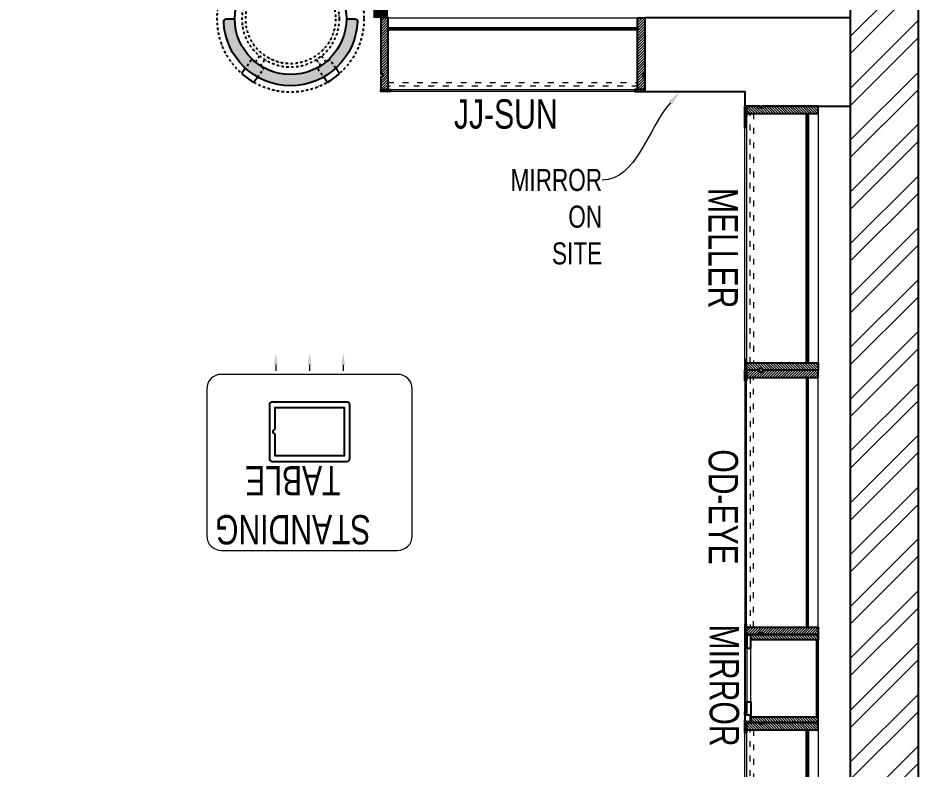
# Model space of a CAD drawing. Header units: feet. Extents: x 9275333 to 9283548, y -6870267 to -6855314.
# Drawn here: x 9280483 to 9283548, y -6862962 to -6860404 of the extents above; entities that cross this region are included whole.
import ezdxf
from ezdxf import colors
from ezdxf.entities.mleader import LeaderData, LeaderLine
from ezdxf.math import Vec2, Vec3

# ---------------------------------------------------------------- set-up
doc = ezdxf.new("R2010")
doc.units = ezdxf.units.FT
doc.header["$LTSCALE"] = 33
doc.header["$MEASUREMENT"] = 0
doc.linetypes.add('ACAD_ISO03W100', pattern=[30, 12, -18])
doc.linetypes.add('DASHDOT2', pattern=[0.5, 0.25, -0.125, 0, -0.125])
doc.layers.add('A-WALL', color=1, linetype='Continuous')
for name, color, linetype, lineweight in [('HATCH', 9, 'Continuous', 9), ('LENS-DIM', 252, 'Continuous', 5), ('LENS-PARTITION', 21, 'Continuous', 25), ('LENS-TEXT', 31, 'Continuous', 5), ('LENS_TEXT', 31, 'Continuous', 5), ('LK-FF&E FLOOR', 1, 'Continuous', 9), ('LK-FF&E WALL', 1, 'Continuous', 9), ('LK-TILES FINISH', 251, 'Continuous', 5), ('LN-ELEVATION-1', 81, 'Continuous', 25), ('LN-ELEVATION-2', 103, 'Continuous', 20), ('LN-ELEVATION-3', 125, 'Continuous', 18), ('LN-ELEVATION-4', 145, 'Continuous', 13), ('LN-HATCH', 251, 'Continuous', 0), ('PLANO-TXT', 252, 'Continuous', 5)]:
    doc.layers.add(name, color=color, linetype=linetype, lineweight=lineweight)
doc.styles.add('LK TXT', font='GILC____.TTF', dxfattribs={"height": 100})
doc.styles.get("Standard").update_dxf_attribs({"font": 'GILC____.TTF'})
pattern_1 = [(45, (4208834.246730669, 1706614.740126447), (-4.490128060534575, 4.490128060534575), [])]
pattern_2 = [(45, (4209134.246730668, 1706614.740126447), (-4.490128060534575, 4.490128060534575), [])]

# ---------------------------------------------------------------- blocks, each defined once
blk = doc.blocks.new('A$C86e1028f')
at = {"layer": 'LN-HATCH'}
h = blk.add_hatch(dxfattribs=at)
h.set_pattern_fill('ANSI32', color=256, scale=333, angle=180)
h.set_pattern_definition([(225, (-9479272.322276482, 5277809.23371335), (88.29995930067012, -88.29995930067015), []), (225, (-9479331.188915918, 5277809.23371335), (88.29995930067012, -88.29995930067015), [])])
h.paths.add_polyline_path([(3736.078698504716, -3631.771643199958), (3736.078698504716, -211.7716431999579), (3506.078698504717, -211.7716431999579), (3506.078698504717, -3631.771643199958)])
h.paths.add_polyline_path([(3736.078698504716, 433.2283568000421), (3736.078698504716, 3943.228356800042), (3506.078698504717, 3943.228356800042), (3506.078698504717, 433.2283568000421)])
h.paths.add_polyline_path([(3736.078698504716, 4598.228356800041), (3736.078698504716, 7028.228356800042), (3506.078698504717, 7028.228356800042), (3506.078698504717, 4598.228356800041)])
h.paths.add_polyline_path([(3736.078698504716, -4911.771643199958), (3736.078698504716, -4311.771643199958), (3396.078698504716, -4311.771643199958), (3396.078698504716, -4911.771643199958)])
at = {"layer": 'A-WALL'}
for points in [[(3396.078698504716, -4141.771643199958), (3396.078698504716, -3631.771643199958), (3506.078698504717, -3631.771643199958), (3506.078698504717, -211.7716431999579), (3421.078698504717, -211.7716431999579), (3421.078698504717, 433.2283568000421), (3506.078698504717, 433.2283568000421), (3506.078698504717, 3943.228356800042), (3431.078698504717, 3943.228356800042), (3431.078698504717, 4598.228356800041), (3506.078698504717, 4598.228356800041), (3506.078698504717, 7028.228356800042)], [(3736.078698504716, 7028.228356800042), (3736.078698504716, -4911.771643199958)]]:
    blk.add_lwpolyline(points, dxfattribs=at)
blk = doc.blocks.new('MIRROR')
at = {"layer": 'LN-HATCH', "ltscale": 0.5}
h = blk.add_hatch(dxfattribs=at)
h.set_pattern_fill('ANSI31', color=256, scale=2)
h.set_pattern_definition([(45, (4060433.741624544, 1708720.786904081), (-4.490128060534575, 4.490128060534575), [])])
h.paths.add_polyline_path([(212.944788963403, 101.3407590774622), (230.944788963403, 101.3407590774622), (230.944788963403, -127.6592409225377), (212.944788963403, -127.6592409225377)])
h.paths.add_polyline_path([(230.944788963403, 95.34075907746227), (494.9447889634027, 95.34075907746227), (494.9447889634027, 101.3407590774622), (230.944788963403, 101.3407590774622)])
h.paths.add_polyline_path([(512.9447889634027, 101.3407590774622), (494.9447889634027, 101.3407590774622), (494.9447889634027, -127.6592409225377), (512.9447889634027, -127.6592409225377)])
at = {"layer": 'Defpoints'}
blk.add_lwpolyline([(512.9447889634027, 101.3407590774622), (212.944788963403, 101.3407590774622), (212.944788963403, -148.6592409225377), (512.9447889634027, -148.6592409225377)], close=True, dxfattribs=at)
at = {"layer": 'LN-ELEVATION-1'}
for points in [[(212.944788963403, 101.3407590774622), (230.944788963403, 101.3407590774622), (230.944788963403, -127.6592409225377), (212.944788963403, -127.6592409225377)], [(230.944788963403, 95.34075907746227), (494.9447889634027, 95.34075907746227), (494.9447889634027, 101.3407590774622), (230.944788963403, 101.3407590774622)], [(512.9447889634027, 101.3407590774622), (494.9447889634027, 101.3407590774622), (494.9447889634027, -127.6592409225377), (512.9447889634027, -127.6592409225377)], [(259.944788963403, -141.6592409225377), (259.944788963403, -127.6592409225377), (214.944788963403, -127.6592409225377), (214.944788963403, -148.6592409225377), (223.944788963403, -148.6592409225377), (223.944788963403, -147.1592409225377), (216.444788963403, -147.1592409225377), (216.444788963403, -141.6592409225377)], [(442.944788963403, -141.6592409225377), (442.944788963403, -127.6592409225377), (487.9447889634028, -127.6592409225377), (487.9447889634028, -148.6592409225377), (478.9447889634026, -148.6592409225377), (478.9447889634026, -147.1592409225377), (486.4447889634027, -147.1592409225377), (486.4447889634027, -141.6592409225377)], [(504.944788963403, -148.6592409225377), (504.944788963403, -147.1592409225377), (509.444788963403, -147.1592409225377), (509.444788963403, -129.1592409225377), (487.9447889634028, -129.1592409225377), (487.9447889634028, -127.6592409225377), (510.9447889634028, -127.6592409225377), (510.9447889634028, -148.6592409225377)]]:
    blk.add_lwpolyline(points, close=True, dxfattribs=at)
at = {"layer": 'LN-ELEVATION-2', "color": 4, "lineweight": 0}
blk.add_lwpolyline([(216.444788963403, -141.6592409225377), (486.4447889634027, -141.6592409225377), (486.4447889634027, -147.1592409225377), (216.444788963403, -147.1592409225377)], close=True, dxfattribs=at)
at = {"layer": 'LN-ELEVATION-2'}
blk.add_lwpolyline([(259.944788963403, -141.6592409225377), (442.944788963403, -141.6592409225377), (442.944788963403, -127.6592409225377), (259.944788963403, -127.6592409225377)], close=True, dxfattribs=at)
at = {"layer": 'LN-ELEVATION-4', "ltscale": 0.5}
blk.add_line((478.9447889634026, -148.6592409225377), (223.944788963403, -148.6592409225377), dxfattribs=at)
blk = doc.blocks.new('JJ SH 900')
at = {"layer": 'LN-HATCH', "ltscale": 0.5}
h = blk.add_hatch(dxfattribs=at)
h.set_pattern_fill('ANSI31', color=256, scale=50)
h.set_pattern_definition([(45, (0, 0), (-4.419417382415921, 4.419417382415921), [])])
h.paths.add_polyline_path([(-911.7948143622632, 1.45519e-11), (-911.7948143622632, -189.9999999999854), (-905.7948143622637, -189.9999999999854), (-905.7948143622637, -199.9999999999854), (-911.7948143622632, -199.9999999999854), (-911.7948143622632, -243.9999999999855), (-886.7948143622632, -243.9999999999855), (-886.7948143622632, 1.45519e-11)])
h = blk.add_hatch(dxfattribs=at)
h.set_pattern_fill('ANSI31', color=256, scale=2)
h.set_pattern_definition(pattern_1)
h.paths.add_polyline_path([(-11.79481436226342, 1.45519e-11), (-11.79481436226342, -189.9999999999854), (-17.79481436226342, -189.9999999999854), (-17.79481436226342, -199.9999999999854), (-11.79481436226342, -199.9999999999854), (-11.79481436226342, -243.9999999999855), (-36.79481436226343, -243.9999999999855), (-36.79481436226343, 1.45519e-11)])
h = blk.add_hatch(dxfattribs=at)
h.set_pattern_fill('ANSI31', color=256, scale=2)
h.set_pattern_definition(pattern_2)
h.paths.add_polyline_path([(-36.79481436224887, -40), (-886.7948143622632, -39.99999999998546), (-886.7948143622632, -33.99999999998545), (-36.79481436224887, -34)])
h = blk.add_hatch(dxfattribs=at)
h.set_pattern_fill('ANSI31', color=256, scale=2)
h.set_pattern_definition(pattern_2)
h.paths.add_polyline_path([(-876.7948143622632, -243.9999999999855), (-876.7948143622632, -249.9999999999854), (-911.7948143622632, -249.9999999999854), (-911.7948143622632, -243.9999999999855)])
h = blk.add_hatch(dxfattribs=at)
h.set_pattern_fill('ANSI31', color=256, scale=2)
h.set_pattern_definition(pattern_1)
h.paths.add_polyline_path([(-46.79481436226342, -243.9999999999855), (-46.79481436226342, -249.9999999999854), (-11.79481436226342, -249.9999999999854), (-11.79481436226342, -243.9999999999855)])
at = {"layer": 'LN-ELEVATION-1', "ltscale": 0.5}
for points in [[(-911.7948143622632, 1.45519e-11), (-911.7948143622632, -189.9999999999854), (-905.7948143622637, -189.9999999999854), (-905.7948143622637, -199.9999999999854), (-911.7948143622632, -199.9999999999854), (-911.7948143622632, -243.9999999999855), (-886.7948143622632, -243.9999999999855), (-886.7948143622632, 1.45519e-11)], [(-11.79481436226342, 1.45519e-11), (-11.79481436226342, -189.9999999999854), (-17.79481436226342, -189.9999999999854), (-17.79481436226342, -199.9999999999854), (-11.79481436226342, -199.9999999999854), (-11.79481436226342, -243.9999999999855), (-36.79481436226343, -243.9999999999855), (-36.79481436226343, 1.45519e-11)], [(-36.79481436226343, -39.99999999998546), (-886.7948143622632, -39.99999999998546), (-886.7948143622632, -33.99999999998545), (-36.79481436226343, -33.99999999998545)], [(-876.7948143622632, -243.9999999999855), (-876.7948143622632, -249.9999999999854), (-911.7948143622632, -249.9999999999854), (-911.7948143622632, -243.9999999999855)], [(-46.79481436226342, -243.9999999999855), (-46.79481436226342, -249.9999999999854), (-11.79481436226342, -249.9999999999854), (-11.79481436226342, -243.9999999999855)]]:
    blk.add_lwpolyline(points, close=True, dxfattribs=at)
at = {"layer": 'LN-ELEVATION-3', "ltscale": 0.5}
for p, q in [((-886.7948143622632, 1.45519e-11), (-36.79481436226343, 1.45519e-11)), ((-876.7948143622632, -243.9999999999855), (-46.79481436226342, -243.9999999999855)), ((-46.79481436226342, -249.9999999999854), (-876.7948143622632, -249.9999999999854))]:
    blk.add_line(p, q, dxfattribs=at)
at = {"layer": 'LN-ELEVATION-4', "linetype": 'ACAD_ISO03W100', "ltscale": 0.05}
blk.add_lwpolyline([(-886.7948143622632, -219.9999999999854), (-36.79481436226343, -219.9999999999854), (-36.79481436226343, -231.9999999999855), (-886.7948143622632, -231.9999999999855)], close=True, dxfattribs=at)
blk = doc.blocks.new('Standing Table 700X600')
at = {"layer": 'LN-ELEVATION-1', "linetype": 'ByBlock', "lineweight": -2}
for p, q in [((-114.7243699021637, -32.29984612949194), (-114.7243699021637, -12)), ((0, -32.29984612949194), (0, -12)), ((114.7243699021637, -32.29984612949194), (114.7243699021637, -12))]:
    blk.add_line(p, q, dxfattribs=at)
at = {"layer": 'LN-ELEVATION-1'}
for points in [[(-127.25, 94.49999999997087), (126.75, 94.49999999997087, 0.4142135623713902), (136.75, 104.4999999999709), (136.75, 286.4999999999709, 0.4142135623713902), (126.75, 296.4999999999709), (-127.25, 296.4999999999709, 0.4142135623713902), (-137.25, 286.4999999999709), (-137.25, 104.4999999999709, 0.4142135623713902)], [(117.25, 185.9606079858495), (117.25, 113.5), (-117.75, 113.5), (-117.75, 277.5), (117.25, 277.5), (117.25, 205.0393920141796, 0.3275382217372251), (118.6499999994412, 203.1315136115008, -0.733799385757267), (118.6500000001397, 187.868486388732, 0.3275382217372252)]]:
    blk.add_lwpolyline(points, format="xyb", close=True, dxfattribs=at)
at = {"layer": 'LN-ELEVATION-1', "linetype": 'ByBlock', "lineweight": -2}
for points in [[(-108.0577032342553, -32.29984612949194), (-121.3910365682095, -32.29984612949194), (-114.7243699021637, -72.29984612949193)], [(6.666666666977107, -32.29984612949194), (-6.666666666045784, -32.29984612949194), (0, -72.29984612949193)], [(121.3910365691408, -32.29984612949194), (108.0577032361179, -32.29984612949194), (114.7243699021637, -72.29984612949193)]]:
    blk.add_solid(points, dxfattribs=at)
at = {"layer": 'LN-ELEVATION-2'}
blk.add_lwpolyline([(-300, 0), (300, 0, 0.4142135623725836), (350, 50), (350, 550, 0.4142135623725836), (300, 600), (-300, 600, 0.4142135623725837), (-350, 550), (-350, 50, 0.4142135623725836)], format="xyb", close=True, dxfattribs=at)
at = {"layer": 'LENS-TEXT', "color": 7, "linetype": 'Continuous', "ltscale": 3, "insert": (56.76527249882929, 445.9141869283921), "char_height": 100, "width": 783.9636358173434, "attachment_point": 5, "style": 'LK TXT'}
blk.add_mtext('STANDING TABLE', dxfattribs=at)
blk = doc.blocks.new('DR STOOL')
at = {"layer": 'HATCH'}
h = blk.add_hatch(dxfattribs=at)
h.set_pattern_fill('ANSI36', color=250, angle=-90.00000000000001)
h.set_pattern_definition([(315, (-227.8099174643867, 917.3997257252777), (6.173926083235043, -1.683798022700468), [7.9375, -1.587499999999999, 0, -1.587499999999999])])
edge = h.paths.add_edge_path()
edge.add_line((-190.0000000041909, 4.511094e-10), (-218.6899174675346, 4.511094e-10))
edge.add_arc((-218.6899174670689, 9.120000000388245), 9.119999999940092, 177.6119845363388, 269.9999999996136, ccw=False)
edge.add_arc((-1.8626451e-09, 3.565219e-10), 228.000000002257, 2.3880154632688004, 177.6119845367313, ccw=False)
edge.add_arc((218.6899174633436, 9.120000000497384), 9.120000000051716, -90.00000000034493, 2.3880154629299, ccw=False)
edge.add_line((218.6899174633436, 4.511094e-10), (190, 4.511094e-10))
edge.add_arc((-1.8626451e-09, 4.511094e-10), 190.000000001979, -1.27e-14, 180)
at = {"layer": 'LN-ELEVATION-1', "color": 1, "ltscale": 100}
for p, q in [((-128.6221585394814, 215.4841044476634), (-165.2704676063731, 189.0243927398114)), ((-124.7228340068832, 214.8545704018979), (-128.6221585394814, 215.4841044476634)), ((-112.6981821293011, 198.1996966340157), (-124.7228340068832, 214.8545704018979)), ((124.7553772013634, 214.9803744515593), (112.5488144652918, 198.2845540212292)), ((128.7014972954057, 215.5933048763618), (124.7553772013634, 214.9803744515593)), ((128.7014972954057, 215.5933048763618), (124.7553772013634, 214.9803744515593)), ((165.1911288509145, 188.915192311113), (128.7014972954057, 215.5933048763618)), ((165.1911288509145, 188.915192311113), (128.7014972954057, 215.5933048763618)), ((-165.2704676063731, 189.0243927398114), (-165.9069543029182, 185.0820035930228)), ((-165.9069543029182, 185.0820035930228), (-153.8003208162263, 168.3135803133482)), ((153.6734594982117, 168.4294150282658), (165.7973639420234, 185.0121775862135)), ((165.7973639420234, 185.0121775862135), (165.1911288509145, 188.915192311113)), ((165.7973639420234, 185.0121775862135), (165.1911288509145, 188.915192311113)), ((-242.9550312487409, -52.24013893969095), (-244.7482102331705, -55.75945052818861)), ((-244.7482102331705, -55.75945052818861), (-230.7800458371639, -98.74904560100549)), ((-191.2928382232785, -35.45407700946089), (-242.9550312487409, -52.24013893969095)), ((-187.9259491492994, -37.1695928365807), (-191.2928382232785, -35.45407700946089)), ((-184.1424400564283, -48.81403796559607), (-187.9259491492994, -37.1695928365807)), ((188.0651108901948, -36.96233201187715), (184.0504167033359, -49.19388854173303)), ((191.3981811110861, -35.27656588272658), (188.0651108901948, -36.96233201187715)), ((243.0100176925771, -52.21682526778022), (191.3981811110861, -35.27656588272658)), ((230.715890809428, -98.7280946081737), (244.8123673382215, -55.78040257930116)), ((244.8123673382215, -55.78040257930116), (243.0100176925771, -52.21682526778022)), ((-227.2218665438704, -100.5620286722478), (-175.5596735184081, -83.7759667420105)), ((-173.8639617776498, -80.4479453730819), (-177.8421125086024, -68.2044548037811)), ((-175.5596735184081, -83.7759667420105), (-173.8639617776498, -80.4479453730819)), ((177.6922140880488, -68.56540505095472), (173.8739495249465, -80.1985000452405)), ((173.8739495249465, -80.1985000452405), (175.5794035866856, -83.5704969359358)), ((175.5794035866856, -83.5704969359358), (227.1912401677109, -100.5107563209894)), ((-230.7800458371639, -98.74904560100549), (-227.2218665438704, -100.5620286722478)), ((227.1912401677109, -100.5107563209894), (230.715890809428, -98.7280946081737)), ((-22.72193054761737, -190.2142363802995), (-25.39390889601782, -192.886214728569)), ((-25.39390889601782, -192.886214728569), (-25.39390889601782, -247.2070584567482)), ((-10.47823652112856, -190.2142363802995), (-22.72193054761737, -190.2142363802995)), ((22.78362171910703, -190.2142363802995), (9.910054048988968, -190.2142363802995)), ((25.42475448176265, -192.8553691428751), (22.78362171910703, -190.2142363802995)), ((25.42475448176265, -247.1762128710543), (25.42475448176265, -192.8553691428751)), ((-25.39390889601782, -247.2070584567482), (-22.60096735274419, -250)), ((-22.60096735274419, -250), (22.60096735274419, -250)), ((22.60096735274419, -250), (25.42475448176265, -247.1762128710543))]:
    blk.add_line(p, q, dxfattribs=at)
at = {"layer": 'LN-ELEVATION-1', "linetype": 'DASHDOT2'}
for p, q in [((-92.92521573789418, 170.8129362839827), (-112.6981821293011, 198.1996966340157)), ((112.5488144652918, 198.2845540212292), (92.69529851106927, 171.1294289919315)), ((-153.8003208162263, 168.3135803133482), (-134.1093360339291, 141.0403694751003)), ((-103.4542870586738, 159.9154408004979), (-93.52748446213081, 167.0824927485227)), ((-88.15393704269081, 139.4771787207864), (-103.4542870586738, 159.9154408004979)), ((-93.52748446213081, 167.0824927485227), (-92.92521573789418, 170.8129362839827)), ((103.6608748426661, 159.8406005539291), (88.19885099539533, 139.4487815762331)), ((92.69529851106927, 171.1294289919315), (93.26858203159645, 167.4385604566923)), ((93.26858203159645, 167.4385604566923), (103.6608748426661, 159.8406005539291)), ((133.7372852512635, 141.1612321265929), (153.6734594982117, 168.4294150282658)), ((-134.1093360339291, 141.0403694751003), (-130.4219571123831, 140.4450534014686)), ((-130.4219571123831, 140.4450534014686), (-119.9844727469608, 147.9808124662595)), ((-119.9844727469608, 147.9808124662595), (-105.3687285655178, 126.9741353208374)), ((105.4096150295809, 126.94019481352), (120.1194891873747, 147.8074627162714)), ((120.1194891873747, 147.8074627162714), (130.0033113472163, 140.5812532722048)), ((130.0033113472163, 140.5812532722048), (133.7372852512635, 141.1612321265929)), ((-159.954806596972, -40.49024384317454), (-184.1424400564283, -48.81403796559607)), ((-177.8421125086024, -68.2044548037811), (-153.4148110738024, -60.73628028803068)), ((153.3006618716754, -61.02382378749462), (177.6922140880488, -68.56540505095472)), ((184.0504167033359, -49.19388854173303), (159.8786162491887, -40.79004861696012)), ((-10.92024635523557, -164.6382343793375), (-10.47823652112856, -190.2142363802995)), ((9.910054048988968, -190.2142363802995), (10.35584833659231, -164.674698740353))]:
    blk.add_line(p, q, dxfattribs=at)
at = {"layer": 'LN-ELEVATION-1', "color": 1, "ltscale": 100}
blk.add_lwpolyline([(-190.0000000023283, 0), (-218.6899174656719, 0, -0.4264743413925903), (-227.8019973598421, 9.5, -0.959166304662544), (227.8019973593764, 9.5, -0.4264743413925903), (218.6899174647406, 0), (190.0000000013969, 0)], format="xyb", dxfattribs=at)
at = {"layer": 'LN-ELEVATION-1', "linetype": 'DASHDOT2'}
for radius in [250, 165, 153]:
    blk.add_circle((0, 0), radius, dxfattribs=at)
at = {"layer": 'LN-ELEVATION-1', "color": 1, "ltscale": 100}
blk.add_circle((0, 0), 190, dxfattribs=at)

msp = doc.modelspace()

# ---------------------------------------------------------------- linework, layer by layer
at = {"layer": 'LENS-PARTITION'}
msp.add_lwpolyline([(9283317.925227802, -6860403.500000002), (9282617.9252278, -6860403.500000002), (9282617.9252278, -6860653.500000002), (9282617.9252278, -6860653.500000002), (9282957.9252278, -6860653.500000002), (9282957.9252278, -6860778.500000002), (9282957.9252278, -6860778.500000002), (9282957.9252278, -6860703.5), (9283317.925227802, -6860703.5)], close=True, dxfattribs=at)
at = {"layer": 'LK-TILES FINISH', "color": 212, "linetype": 'ACAD_ISO03W100', "ltscale": 0.05, "const_width": 50}
msp.add_lwpolyline([(9281717.9252278, -6860403.5), (9281717.9252278, -6858503.5), (9280117.9252278, -6858503.5), (9280117.9252278, -6860003.5), (9280346.012289999, -6860003.5), (9280346.012289999, -6860103.5)], dxfattribs=at)

# ---------------------------------------------------------------- block references
at = {"layer": 'LENS-DIM', "color": 2}
msp.add_blockref('A$C86e1028f', (9279811.846529296, -6863931.7283568), dxfattribs=at)
at = {"layer": 'LK-FF&E FLOOR', "rotation": 180}
for name, p in [('DR STOOL', (9281411.012289997, -6860406.253054593)), ('Standing Table 700X600', (9281475.4252278, -6861617.421795251))]:
    msp.add_blockref(name, p, dxfattribs=at)
at = {"layer": 'LK-FF&E WALL'}
msp.add_blockref('JJ SH 900', (9282629.720042164, -6860403.500000002), dxfattribs=at)
at = {"layer": 'LK-FF&E WALL', "rotation": 270}
for name, p in [('JJ SH 900', (9283207.9252278, -6861615.294814362)), ('MIRROR', (9283106.584468722, -6862290.555211036)), ('JJ SH 900', (9283207.9252278, -6863715.294814362))]:
    msp.add_blockref(name, p, dxfattribs=at)
at = {"layer": 'LK-FF&E WALL', "xscale": -1, "rotation": 270}
msp.add_blockref('JJ SH 900', (9283207.9252278, -6861591.705185637), dxfattribs=at)

# ---------------------------------------------------------------- texts
at = {"layer": 'LENS_TEXT', "linetype": 'Continuous', "ltscale": 3, "insert": (9282887.769737054, -6862677.597559753), "char_height": 100, "width": 324.4738372093023, "attachment_point": 5, "rotation": 270, "style": 'LK TXT'}
msp.add_mtext('{\\C7;MIRROR}', dxfattribs=at)
at = {"layer": 'PLANO-TXT', "linetype": 'Continuous', "ltscale": 3, "insert": (9282144.026519638, -6860731.119161664), "char_height": 100, "width": 271.7848837209302, "attachment_point": 5, "style": 'LK TXT'}
msp.add_mtext('JJ-SUN', dxfattribs=at)
at = {"layer": 'PLANO-TXT', "linetype": 'Continuous', "ltscale": 3, "char_height": 100, "width": 271.7848837209302, "attachment_point": 5, "rotation": 270, "style": 'LK TXT'}
for s, insert in [('MELLER', (9282884.336549796, -6861187.642421292)), ('OD-EYE', (9282884.336549796, -6862069.284414399))]:
    msp.add_mtext(s, dxfattribs=dict(at, insert=insert))

# ---------------------------------------------------------------- leaders
at = {"layer": 'LENS-TEXT', "color": 0, "linetype": 'Continuous', "ltscale": 3}
ml = msp.add_multileader_mtext('Standard', dxfattribs=at)
ml.set_content('\\pxqr,t3;{\\C0;MIRROR ON SITE}', color=1)
ml.set_leader_properties(color=256, linetype='ByLayer', lineweight=-1)
ml.build(insert=Vec2(0, 0))
ml.multileader.update_dxf_attribs({"leader_type": 2, "dogleg_length": 0.36, "arrow_head_size": 50})
ctx = ml.context
ctx.base_point, ctx.char_height, ctx.arrow_head_size, ctx.landing_gap_size, ctx.plane_origin, ctx.plane_x_axis, ctx.plane_y_axis = Vec3(9282222.117049864, -6860955.893116022, 47488.08105864739), 75, 50, 0.09, Vec3(9276256.757076511, -6862515.832503255, 47488.08105864739), Vec3(0.9999993982722358, 0.0010970210418018), Vec3(-0.0010970210418018, 0.9999993982722358)
ctx.text_align_type = 2
notes = []
notes.append((ctx, [(1, (1, 1, 0), (9282472.457044574, -6860955.618487615, 47488.08105864739), (-0.9999993982722358, -0.0010970210418018), 0.3600000000000003, [(1, [(9282737.468500473, -6860654.786490335, 47488.08105864739)], 0, [])])]))
ctx.mtext.insert, ctx.mtext.text_direction, ctx.mtext.rotation, ctx.mtext.width, ctx.mtext.alignment, ctx.mtext.flow_direction = Vec3(9282471.965368412, -6860917.628451808, 47488.08105864739), Vec3(0.9999993982722358, 0.0010970210418018), 0.0010970212618378, 289.5442082885826, 3, 5
for ctx, leaders in notes:
    for number, flags, end, landing, length, lines in leaders:
        leader = LeaderData()
        leader.index, (leader.has_last_leader_line, leader.has_dogleg_vector, leader.attachment_direction) = number, flags
        leader.last_leader_point, leader.dogleg_vector, leader.dogleg_length = Vec3(end), Vec3(landing), length
        for number, points, colour, breaks in lines:
            line = LeaderLine()
            line.index, line.vertices, line.color, line.breaks = number, Vec3.list(points), colors.encode_raw_color(colour), breaks
            leader.lines.append(line)
        ctx.leaders.append(leader)

doc.saveas('drawing.dxf')
